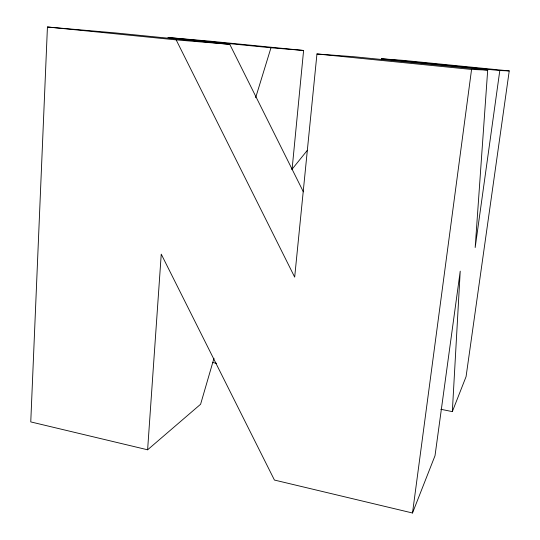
<?xml version="1.0" encoding="UTF-8"?>
<svg xmlns="http://www.w3.org/2000/svg" width="540" height="540" viewBox="0 0 540 540"><rect width="100%" height="100%" fill="white"/><g stroke="black" fill="none" stroke-linecap="round" stroke-linejoin="round"><path stroke-width="0.81" d="M303.372 191.835L229.784 44.341L115.297 32.913L47.432 27L30.76 421.909L147.616 449.793L200.597 404.257L213.988 358.263M440.815 409.266L452.331 411.622L460.229 271.161L435.017 455.699L412.506 513L274.428 480.053L161.244 254.151L147.616 449.793M47.432 27L176.168 39.886L294.678 277.128L316.953 53.973L353.531 56.687L487.694 70.079L475.173 247.529L499.811 70.544L509.24 70.909L466.061 376.67L452.331 411.622M292.059 169.553L303.595 50.47L209.986 41.168L167.947 37.503L270.972 47.763L303.595 50.47M412.506 513L471.562 69.451L487.694 70.079M255.643 97.713L270.972 47.763M291.985 169.324L307.314 150.35M176.168 39.886L229.784 44.341M509.24 70.909L403.157 60.365L381.321 58.745L499.811 70.544M316.953 53.973L471.562 69.451M212.544 362.502L216.655 363.339"/></g></svg>
